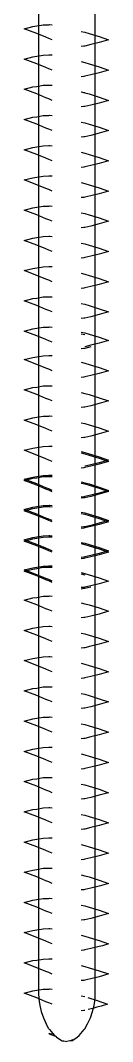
# Model space of a CAD drawing. Extents: x -11.9 to 9.3, y -3.9 to 3.8.
# Drawn here: x -11.79 to -11.703, y -3.869 to -2.811 of the extents above; entities that cross this region are included whole.
import ezdxf

# ---------------------------------------------------------------- set-up
doc = ezdxf.new("R2010")
doc.units = 0
doc.layers.add('SECTIONCUTEDGES', color=7, linetype='CONTINUOUS')

msp = doc.modelspace()

# ---------------------------------------------------------------- linework, layer by layer
at = {"layer": 'SECTIONCUTEDGES'}
for p, q in [((-11.7758, -2.0352), (-11.7758, -3.8182)), ((-11.7171, -3.8182), (-11.7171, -2.0352)), ((-11.7905, -2.8194), (-11.7816, -2.8171)), ((-11.7776, -2.8244), (-11.7905, -2.8194)), ((-11.7816, -2.8171), (-11.7776, -2.8165)), ((-11.7776, -2.8165), (-11.7711, -2.8154)), ((-11.7683, -2.8283), (-11.7776, -2.8244)), ((-11.7711, -2.8154), (-11.7651, -2.8152)), ((-11.7651, -2.8152), (-11.7641, -2.8151)), ((-11.7641, -2.8151), (-11.7617, -2.8153)), ((-11.7316, -2.8221), (-11.7278, -2.823)), ((-11.7316, -2.8221), (-11.7278, -2.823)), ((-11.7278, -2.823), (-11.7234, -2.8243)), ((-11.7234, -2.8243), (-11.7132, -2.8275)), ((-11.7651, -2.8295), (-11.7683, -2.8283)), ((-11.7617, -2.8309), (-11.7651, -2.8295)), ((-11.7132, -2.8337), (-11.7216, -2.8359)), ((-11.7132, -2.8275), (-11.7033, -2.8309)), ((-11.7033, -2.8309), (-11.7132, -2.8337)), ((-11.729, -2.8375), (-11.7316, -2.8378)), ((-11.7278, -2.8373), (-11.729, -2.8375)), ((-11.7216, -2.8359), (-11.7278, -2.8373)), ((-11.7216, -2.8359), (-11.7278, -2.8373)), ((-11.7905, -2.8508), (-11.7816, -2.8484)), ((-11.7776, -2.8557), (-11.7905, -2.8508)), ((-11.7816, -2.8484), (-11.7776, -2.8478)), ((-11.7776, -2.8478), (-11.7711, -2.8467)), ((-11.7683, -2.8596), (-11.7776, -2.8557)), ((-11.7711, -2.8467), (-11.7651, -2.8465)), ((-11.7651, -2.8465), (-11.7641, -2.8464)), ((-11.7641, -2.8464), (-11.7617, -2.8466)), ((-11.7316, -2.8535), (-11.7278, -2.8543)), ((-11.7316, -2.8535), (-11.7278, -2.8543)), ((-11.7278, -2.8543), (-11.7234, -2.8557)), ((-11.7234, -2.8557), (-11.7132, -2.8588)), ((-11.7651, -2.8608), (-11.7683, -2.8596)), ((-11.7617, -2.8623), (-11.7651, -2.8608)), ((-11.7132, -2.865), (-11.7216, -2.8672)), ((-11.7132, -2.8588), (-11.7033, -2.8622)), ((-11.7033, -2.8622), (-11.7132, -2.865)), ((-11.729, -2.8688), (-11.7316, -2.8691)), ((-11.7278, -2.8686), (-11.729, -2.8688)), ((-11.7216, -2.8672), (-11.7278, -2.8686)), ((-11.7216, -2.8672), (-11.7278, -2.8686)), ((-11.7905, -2.8821), (-11.7816, -2.8797)), ((-11.7776, -2.887), (-11.7905, -2.8821)), ((-11.7816, -2.8797), (-11.7776, -2.8791)), ((-11.7776, -2.8791), (-11.7711, -2.878)), ((-11.7683, -2.8909), (-11.7776, -2.887)), ((-11.7711, -2.878), (-11.7651, -2.8778)), ((-11.7651, -2.8778), (-11.7641, -2.8777)), ((-11.7641, -2.8777), (-11.7617, -2.8779)), ((-11.7316, -2.8848), (-11.7278, -2.8857)), ((-11.7316, -2.8848), (-11.7278, -2.8856)), ((-11.7278, -2.8857), (-11.7234, -2.887)), ((-11.7234, -2.887), (-11.7132, -2.8902)), ((-11.7651, -2.8921), (-11.7683, -2.8909)), ((-11.7617, -2.8936), (-11.7651, -2.8921)), ((-11.7132, -2.8964), (-11.7216, -2.8985)), ((-11.7132, -2.8902), (-11.7033, -2.8936)), ((-11.7033, -2.8936), (-11.7132, -2.8964)), ((-11.729, -2.9001), (-11.7316, -2.9004)), ((-11.7278, -2.8999), (-11.729, -2.9001)), ((-11.7216, -2.8985), (-11.7278, -2.9)), ((-11.7216, -2.8985), (-11.7278, -2.8999)), ((-11.7905, -2.9134), (-11.7816, -2.9111)), ((-11.7776, -2.9183), (-11.7905, -2.9134)), ((-11.7816, -2.9111), (-11.7776, -2.9105)), ((-11.7776, -2.9105), (-11.7711, -2.9094)), ((-11.7683, -2.9223), (-11.7776, -2.9183)), ((-11.7711, -2.9094), (-11.7651, -2.9092)), ((-11.7651, -2.9092), (-11.7641, -2.9091)), ((-11.7641, -2.9091), (-11.7617, -2.9093)), ((-11.7316, -2.9161), (-11.7278, -2.917)), ((-11.7316, -2.9161), (-11.7278, -2.917)), ((-11.7278, -2.917), (-11.7234, -2.9183)), ((-11.7234, -2.9183), (-11.7132, -2.9215)), ((-11.7651, -2.9235), (-11.7683, -2.9223)), ((-11.7617, -2.9249), (-11.7651, -2.9235)), ((-11.7216, -2.9299), (-11.7278, -2.9313)), ((-11.7216, -2.9299), (-11.7278, -2.9313)), ((-11.7132, -2.9277), (-11.7216, -2.9299)), ((-11.7132, -2.9215), (-11.7033, -2.9249)), ((-11.7033, -2.9249), (-11.7132, -2.9277)), ((-11.7776, -2.9418), (-11.7711, -2.9407)), ((-11.7711, -2.9407), (-11.7651, -2.9405)), ((-11.7651, -2.9405), (-11.7641, -2.9404)), ((-11.7641, -2.9404), (-11.7617, -2.9406)), ((-11.729, -2.9315), (-11.7316, -2.9318)), ((-11.7278, -2.9313), (-11.729, -2.9315)), ((-11.7905, -2.9447), (-11.7816, -2.9424)), ((-11.7776, -2.9496), (-11.7905, -2.9447)), ((-11.7816, -2.9424), (-11.7776, -2.9418)), ((-11.7683, -2.9536), (-11.7776, -2.9496)), ((-11.7316, -2.9474), (-11.7278, -2.9483)), ((-11.7316, -2.9474), (-11.7278, -2.9483)), ((-11.7278, -2.9483), (-11.7234, -2.9496)), ((-11.7234, -2.9496), (-11.7132, -2.9528)), ((-11.7651, -2.9548), (-11.7683, -2.9536)), ((-11.7617, -2.9562), (-11.7651, -2.9548)), ((-11.7216, -2.9612), (-11.7278, -2.9626)), ((-11.7216, -2.9612), (-11.7278, -2.9626)), ((-11.7132, -2.959), (-11.7216, -2.9612)), ((-11.7132, -2.9528), (-11.7033, -2.9562)), ((-11.7033, -2.9562), (-11.7132, -2.959)), ((-11.7776, -2.9731), (-11.7711, -2.972)), ((-11.7711, -2.972), (-11.7651, -2.9718)), ((-11.7651, -2.9718), (-11.7641, -2.9717)), ((-11.7641, -2.9717), (-11.7617, -2.9719)), ((-11.729, -2.9628), (-11.7316, -2.9631)), ((-11.7278, -2.9626), (-11.729, -2.9628)), ((-11.7905, -2.9761), (-11.7816, -2.9737)), ((-11.7776, -2.981), (-11.7905, -2.9761)), ((-11.7816, -2.9737), (-11.7776, -2.9731)), ((-11.7683, -2.9849), (-11.7776, -2.981)), ((-11.7316, -2.9788), (-11.7278, -2.9796)), ((-11.7316, -2.9788), (-11.7278, -2.9796)), ((-11.7278, -2.9796), (-11.7234, -2.981)), ((-11.7234, -2.981), (-11.7132, -2.9841)), ((-11.7651, -2.9861), (-11.7683, -2.9849)), ((-11.7617, -2.9876), (-11.7651, -2.9861)), ((-11.7216, -2.9925), (-11.7278, -2.9939)), ((-11.7216, -2.9925), (-11.7278, -2.9939)), ((-11.7132, -2.9903), (-11.7216, -2.9925)), ((-11.7132, -2.9841), (-11.7033, -2.9875)), ((-11.7033, -2.9875), (-11.7132, -2.9903)), ((-11.7776, -3.0044), (-11.7711, -3.0033)), ((-11.7711, -3.0033), (-11.7651, -3.0031)), ((-11.7651, -3.0031), (-11.7641, -3.003)), ((-11.7641, -3.003), (-11.7617, -3.0032)), ((-11.729, -2.9941), (-11.7316, -2.9944)), ((-11.7278, -2.9939), (-11.729, -2.9941)), ((-11.7905, -3.0074), (-11.7816, -3.005)), ((-11.7776, -3.0123), (-11.7905, -3.0074)), ((-11.7816, -3.005), (-11.7776, -3.0044)), ((-11.7683, -3.0162), (-11.7776, -3.0123)), ((-11.7316, -3.0101), (-11.7278, -3.0109)), ((-11.7316, -3.0101), (-11.7278, -3.0109)), ((-11.7278, -3.0109), (-11.7234, -3.0123)), ((-11.7234, -3.0123), (-11.7132, -3.0154)), ((-11.7651, -3.0174), (-11.7683, -3.0162)), ((-11.7617, -3.0189), (-11.7651, -3.0174)), ((-11.7278, -3.0252), (-11.729, -3.0254)), ((-11.7216, -3.0238), (-11.7278, -3.0252)), ((-11.7216, -3.0238), (-11.7278, -3.0252)), ((-11.7132, -3.0216), (-11.7216, -3.0238)), ((-11.7132, -3.0154), (-11.7033, -3.0189)), ((-11.7033, -3.0189), (-11.7132, -3.0216)), ((-11.7816, -3.0364), (-11.7776, -3.0358)), ((-11.7776, -3.0358), (-11.7711, -3.0346)), ((-11.7711, -3.0346), (-11.7651, -3.0344)), ((-11.7651, -3.0344), (-11.7641, -3.0343)), ((-11.7641, -3.0343), (-11.7617, -3.0345)), ((-11.729, -3.0254), (-11.7316, -3.0257)), ((-11.7905, -3.0387), (-11.7816, -3.0364)), ((-11.7776, -3.0436), (-11.7905, -3.0387)), ((-11.7683, -3.0475), (-11.7776, -3.0436)), ((-11.7316, -3.0414), (-11.7278, -3.0423)), ((-11.7316, -3.0414), (-11.7278, -3.0423)), ((-11.7278, -3.0423), (-11.7234, -3.0436)), ((-11.7234, -3.0436), (-11.7132, -3.0467)), ((-11.7651, -3.0487), (-11.7683, -3.0475)), ((-11.7617, -3.0502), (-11.7651, -3.0487)), ((-11.729, -3.0567), (-11.7316, -3.057)), ((-11.7278, -3.0565), (-11.729, -3.0567)), ((-11.7216, -3.0551), (-11.7278, -3.0565)), ((-11.7216, -3.0551), (-11.7278, -3.0565)), ((-11.7132, -3.053), (-11.7216, -3.0551)), ((-11.7132, -3.0467), (-11.7033, -3.0502)), ((-11.7033, -3.0502), (-11.7132, -3.053)), ((-11.7905, -3.07), (-11.7816, -3.0677)), ((-11.7816, -3.0677), (-11.7776, -3.0671)), ((-11.7776, -3.0671), (-11.7711, -3.0659)), ((-11.7711, -3.0659), (-11.7651, -3.0657)), ((-11.7651, -3.0657), (-11.7641, -3.0657)), ((-11.7641, -3.0657), (-11.7617, -3.0658)), ((-11.7776, -3.0749), (-11.7905, -3.07)), ((-11.7683, -3.0788), (-11.7776, -3.0749)), ((-11.7316, -3.0727), (-11.7278, -3.0736)), ((-11.7316, -3.0727), (-11.7278, -3.0736)), ((-11.7278, -3.0736), (-11.7234, -3.0749)), ((-11.7234, -3.0749), (-11.7132, -3.078)), ((-11.7132, -3.078), (-11.7033, -3.0815)), ((-11.7651, -3.08), (-11.7683, -3.0788)), ((-11.7617, -3.0815), (-11.7651, -3.08)), ((-11.729, -3.088), (-11.7316, -3.0884)), ((-11.7278, -3.0879), (-11.729, -3.088)), ((-11.7216, -3.0864), (-11.7278, -3.0879)), ((-11.7216, -3.0864), (-11.7278, -3.0879)), ((-11.7132, -3.0843), (-11.7216, -3.0864)), ((-11.7033, -3.0815), (-11.7132, -3.0843)), ((-11.7905, -3.1013), (-11.7816, -3.099)), ((-11.7816, -3.099), (-11.7776, -3.0984)), ((-11.7776, -3.0984), (-11.7711, -3.0972)), ((-11.7711, -3.0972), (-11.7651, -3.097)), ((-11.7651, -3.097), (-11.7641, -3.097)), ((-11.7641, -3.097), (-11.7617, -3.0972)), ((-11.7776, -3.1062), (-11.7905, -3.1013)), ((-11.7683, -3.1101), (-11.7776, -3.1062)), ((-11.7316, -3.104), (-11.7278, -3.1049)), ((-11.7316, -3.104), (-11.7278, -3.1049)), ((-11.7278, -3.1049), (-11.7234, -3.1062)), ((-11.7234, -3.1062), (-11.7132, -3.1094)), ((-11.7132, -3.1094), (-11.7033, -3.1128)), ((-11.7651, -3.1113), (-11.7683, -3.1101)), ((-11.7617, -3.1128), (-11.7651, -3.1113)), ((-11.729, -3.1194), (-11.7316, -3.1197)), ((-11.7278, -3.1192), (-11.729, -3.1194)), ((-11.7216, -3.1177), (-11.7278, -3.1192)), ((-11.7216, -3.1177), (-11.7278, -3.1192)), ((-11.7132, -3.1156), (-11.7216, -3.1177)), ((-11.7033, -3.1128), (-11.7132, -3.1156)), ((-11.7905, -3.1326), (-11.7816, -3.1303)), ((-11.7816, -3.1303), (-11.7776, -3.1297)), ((-11.7776, -3.1297), (-11.7711, -3.1285)), ((-11.7711, -3.1285), (-11.7651, -3.1284)), ((-11.7651, -3.1284), (-11.7641, -3.1283)), ((-11.7641, -3.1283), (-11.7617, -3.1285)), ((-11.7776, -3.1375), (-11.7905, -3.1326)), ((-11.7683, -3.1415), (-11.7776, -3.1375)), ((-11.7651, -3.1427), (-11.7683, -3.1415)), ((-11.7316, -3.1336), (-11.7278, -3.1345)), ((-11.7316, -3.1353), (-11.7278, -3.1362)), ((-11.7278, -3.1345), (-11.7234, -3.1358)), ((-11.7234, -3.1358), (-11.7132, -3.1389)), ((-11.7132, -3.1389), (-11.7033, -3.1424)), ((-11.7617, -3.1441), (-11.7651, -3.1427)), ((-11.729, -3.1507), (-11.7316, -3.151)), ((-11.7278, -3.1505), (-11.729, -3.1507)), ((-11.7216, -3.1473), (-11.7278, -3.1488)), ((-11.7216, -3.1491), (-11.7278, -3.1505)), ((-11.7132, -3.1452), (-11.7216, -3.1473)), ((-11.7033, -3.1424), (-11.7132, -3.1452)), ((-11.7905, -3.1622), (-11.7816, -3.1599)), ((-11.7776, -3.1671), (-11.7905, -3.1622)), ((-11.7816, -3.1599), (-11.7776, -3.1593)), ((-11.7776, -3.1593), (-11.7711, -3.1581)), ((-11.7711, -3.1581), (-11.7651, -3.1579)), ((-11.7651, -3.1579), (-11.7641, -3.1579)), ((-11.7641, -3.1579), (-11.7617, -3.158)), ((-11.7683, -3.171), (-11.7776, -3.1671)), ((-11.7651, -3.1722), (-11.7683, -3.171)), ((-11.7617, -3.1737), (-11.7651, -3.1722)), ((-11.7316, -3.1649), (-11.7278, -3.1658)), ((-11.7316, -3.1649), (-11.7278, -3.1658)), ((-11.7278, -3.1658), (-11.7234, -3.1671)), ((-11.7234, -3.1671), (-11.7132, -3.1702)), ((-11.7132, -3.1702), (-11.7033, -3.1737)), ((-11.729, -3.1802), (-11.7316, -3.1806)), ((-11.7278, -3.1801), (-11.729, -3.1802)), ((-11.7216, -3.1786), (-11.7278, -3.1801)), ((-11.7216, -3.1786), (-11.7278, -3.1801)), ((-11.7132, -3.1765), (-11.7216, -3.1786)), ((-11.7033, -3.1737), (-11.7132, -3.1765)), ((-11.7905, -3.1935), (-11.7816, -3.1912)), ((-11.7776, -3.1984), (-11.7905, -3.1935)), ((-11.7816, -3.1912), (-11.7776, -3.1906)), ((-11.7776, -3.1906), (-11.7711, -3.1894)), ((-11.7711, -3.1894), (-11.7651, -3.1893)), ((-11.7651, -3.1893), (-11.7641, -3.1892)), ((-11.7641, -3.1892), (-11.7617, -3.1894)), ((-11.7683, -3.2024), (-11.7776, -3.1984)), ((-11.7651, -3.2036), (-11.7683, -3.2024)), ((-11.7617, -3.205), (-11.7651, -3.2036)), ((-11.7316, -3.1962), (-11.7278, -3.1971)), ((-11.7316, -3.1962), (-11.7278, -3.1971)), ((-11.7278, -3.1971), (-11.7234, -3.1984)), ((-11.7234, -3.1984), (-11.7132, -3.2016)), ((-11.7132, -3.2016), (-11.7033, -3.205)), ((-11.7033, -3.205), (-11.7132, -3.2078)), ((-11.729, -3.2116), (-11.7316, -3.2119)), ((-11.7278, -3.2114), (-11.729, -3.2116)), ((-11.7216, -3.2099), (-11.7278, -3.2114)), ((-11.7216, -3.2099), (-11.7278, -3.2114)), ((-11.7132, -3.2078), (-11.7216, -3.2099)), ((-11.7905, -3.2248), (-11.7816, -3.2225)), ((-11.7776, -3.2297), (-11.7905, -3.2248)), ((-11.7816, -3.2225), (-11.7776, -3.2219)), ((-11.7776, -3.2219), (-11.7711, -3.2208)), ((-11.7711, -3.2208), (-11.7651, -3.2206)), ((-11.7651, -3.2206), (-11.7641, -3.2205)), ((-11.7641, -3.2205), (-11.7617, -3.2207)), ((-11.7683, -3.2337), (-11.7776, -3.2297)), ((-11.7651, -3.2349), (-11.7683, -3.2337)), ((-11.7617, -3.2363), (-11.7651, -3.2349)), ((-11.7316, -3.2275), (-11.7278, -3.2284)), ((-11.7316, -3.2275), (-11.7278, -3.2284)), ((-11.7278, -3.2284), (-11.7234, -3.2297)), ((-11.7234, -3.2297), (-11.7132, -3.2329)), ((-11.7132, -3.2329), (-11.7033, -3.2363)), ((-11.7033, -3.2363), (-11.7132, -3.2391)), ((-11.729, -3.2429), (-11.7316, -3.2432)), ((-11.7278, -3.2427), (-11.729, -3.2429)), ((-11.7216, -3.2413), (-11.7278, -3.2427)), ((-11.7216, -3.2413), (-11.7278, -3.2427)), ((-11.7132, -3.2391), (-11.7216, -3.2413)), ((-11.7905, -3.2561), (-11.7816, -3.2538)), ((-11.7776, -3.261), (-11.7905, -3.2561)), ((-11.7816, -3.2538), (-11.7776, -3.2532)), ((-11.7776, -3.2532), (-11.7711, -3.2521)), ((-11.7711, -3.2521), (-11.7651, -3.2519)), ((-11.7651, -3.2519), (-11.7641, -3.2518)), ((-11.7641, -3.2518), (-11.7617, -3.252)), ((-11.7316, -3.2575), (-11.7278, -3.2584)), ((-11.7683, -3.265), (-11.7776, -3.261)), ((-11.7651, -3.2662), (-11.7683, -3.265)), ((-11.7617, -3.2676), (-11.7651, -3.2662)), ((-11.7316, -3.2588), (-11.7278, -3.2597)), ((-11.7316, -3.2588), (-11.7278, -3.2597)), ((-11.7278, -3.2584), (-11.7234, -3.2597)), ((-11.7278, -3.2597), (-11.7234, -3.261)), ((-11.7234, -3.2597), (-11.7132, -3.2629)), ((-11.7234, -3.261), (-11.7132, -3.2642)), ((-11.7132, -3.2629), (-11.7033, -3.2663)), ((-11.7132, -3.2642), (-11.7033, -3.2676)), ((-11.7033, -3.2663), (-11.7132, -3.2691)), ((-11.7033, -3.2676), (-11.7132, -3.2704)), ((-11.729, -3.2742), (-11.7316, -3.2745)), ((-11.7278, -3.274), (-11.729, -3.2742)), ((-11.7216, -3.2713), (-11.7278, -3.2727)), ((-11.7216, -3.2726), (-11.7278, -3.274)), ((-11.7216, -3.2726), (-11.7278, -3.274)), ((-11.7132, -3.2691), (-11.7216, -3.2713)), ((-11.7132, -3.2704), (-11.7216, -3.2726)), ((-11.7905, -3.2861), (-11.7816, -3.2838)), ((-11.7905, -3.2875), (-11.7816, -3.2851)), ((-11.7776, -3.291), (-11.7905, -3.2861)), ((-11.7776, -3.2924), (-11.7905, -3.2875)), ((-11.7816, -3.2838), (-11.7776, -3.2832)), ((-11.7816, -3.2851), (-11.7776, -3.2845)), ((-11.7776, -3.2832), (-11.7711, -3.2821)), ((-11.7776, -3.2845), (-11.7711, -3.2834)), ((-11.7711, -3.2821), (-11.7651, -3.2819)), ((-11.7711, -3.2834), (-11.7651, -3.2832)), ((-11.7651, -3.2819), (-11.7641, -3.2818)), ((-11.7651, -3.2832), (-11.7641, -3.2831)), ((-11.7641, -3.2818), (-11.7617, -3.282)), ((-11.7641, -3.2831), (-11.7617, -3.2833)), ((-11.7316, -3.2888), (-11.7278, -3.2897)), ((-11.7316, -3.2888), (-11.7278, -3.2897)), ((-11.7278, -3.2897), (-11.7234, -3.291)), ((-11.7683, -3.295), (-11.7776, -3.291)), ((-11.7683, -3.2963), (-11.7776, -3.2924)), ((-11.7651, -3.2962), (-11.7683, -3.295)), ((-11.7651, -3.2975), (-11.7683, -3.2963)), ((-11.7617, -3.2976), (-11.7651, -3.2962)), ((-11.7617, -3.299), (-11.7651, -3.2975)), ((-11.7316, -3.2902), (-11.7278, -3.291)), ((-11.7316, -3.2902), (-11.7278, -3.291)), ((-11.7278, -3.291), (-11.7234, -3.2924)), ((-11.7234, -3.291), (-11.7132, -3.2942)), ((-11.7234, -3.2924), (-11.7132, -3.2955)), ((-11.7132, -3.3004), (-11.7216, -3.3026)), ((-11.7132, -3.2942), (-11.7033, -3.2976)), ((-11.7132, -3.2955), (-11.7033, -3.2989)), ((-11.7033, -3.2976), (-11.7132, -3.3004)), ((-11.7033, -3.2989), (-11.7132, -3.3017)), ((-11.729, -3.3042), (-11.7316, -3.3045)), ((-11.729, -3.3055), (-11.7316, -3.3058)), ((-11.7278, -3.304), (-11.729, -3.3042)), ((-11.7278, -3.3053), (-11.729, -3.3055)), ((-11.7216, -3.3026), (-11.7278, -3.304)), ((-11.7216, -3.3026), (-11.7278, -3.304)), ((-11.7216, -3.3039), (-11.7278, -3.3053)), ((-11.7216, -3.3039), (-11.7278, -3.3053)), ((-11.7132, -3.3017), (-11.7216, -3.3039)), ((-11.7905, -3.3174), (-11.7816, -3.3151)), ((-11.7905, -3.3188), (-11.7816, -3.3164)), ((-11.7776, -3.3224), (-11.7905, -3.3174)), ((-11.7776, -3.3237), (-11.7905, -3.3188)), ((-11.7816, -3.3151), (-11.7776, -3.3145)), ((-11.7816, -3.3164), (-11.7776, -3.3158)), ((-11.7776, -3.3145), (-11.7711, -3.3134)), ((-11.7776, -3.3158), (-11.7711, -3.3147)), ((-11.7711, -3.3134), (-11.7651, -3.3132)), ((-11.7711, -3.3147), (-11.7651, -3.3145)), ((-11.7651, -3.3132), (-11.7641, -3.3131)), ((-11.7651, -3.3145), (-11.7641, -3.3144)), ((-11.7641, -3.3131), (-11.7617, -3.3133)), ((-11.7641, -3.3144), (-11.7617, -3.3146)), ((-11.7316, -3.3202), (-11.7278, -3.321)), ((-11.7316, -3.3202), (-11.7278, -3.321)), ((-11.7316, -3.3215), (-11.7278, -3.3223)), ((-11.7316, -3.3215), (-11.7278, -3.3223)), ((-11.7278, -3.321), (-11.7234, -3.3224)), ((-11.7683, -3.3263), (-11.7776, -3.3224)), ((-11.7683, -3.3276), (-11.7776, -3.3237)), ((-11.7651, -3.3275), (-11.7683, -3.3263)), ((-11.7651, -3.3288), (-11.7683, -3.3276)), ((-11.7617, -3.329), (-11.7651, -3.3275)), ((-11.7617, -3.3303), (-11.7651, -3.3288)), ((-11.7278, -3.3223), (-11.7234, -3.3237)), ((-11.7234, -3.3224), (-11.7132, -3.3255)), ((-11.7234, -3.3237), (-11.7132, -3.3268)), ((-11.7132, -3.3317), (-11.7216, -3.3339)), ((-11.7132, -3.3255), (-11.7033, -3.3289)), ((-11.7132, -3.3268), (-11.7033, -3.3303)), ((-11.7033, -3.3289), (-11.7132, -3.3317)), ((-11.7033, -3.3303), (-11.7132, -3.333)), ((-11.729, -3.3355), (-11.7316, -3.3358)), ((-11.729, -3.3368), (-11.7316, -3.3371)), ((-11.7278, -3.3353), (-11.729, -3.3355)), ((-11.7278, -3.3366), (-11.729, -3.3368)), ((-11.7216, -3.3339), (-11.7278, -3.3353)), ((-11.7216, -3.3339), (-11.7278, -3.3353)), ((-11.7216, -3.3352), (-11.7278, -3.3366)), ((-11.7216, -3.3352), (-11.7278, -3.3366)), ((-11.7132, -3.333), (-11.7216, -3.3352)), ((-11.7905, -3.3488), (-11.7816, -3.3464)), ((-11.7905, -3.3501), (-11.7816, -3.3478)), ((-11.7776, -3.3537), (-11.7905, -3.3488)), ((-11.7776, -3.355), (-11.7905, -3.3501)), ((-11.7816, -3.3464), (-11.7776, -3.3458)), ((-11.7816, -3.3478), (-11.7776, -3.3472)), ((-11.7776, -3.3458), (-11.7711, -3.3447)), ((-11.7776, -3.3472), (-11.7711, -3.346)), ((-11.7711, -3.3447), (-11.7651, -3.3445)), ((-11.7711, -3.346), (-11.7651, -3.3458)), ((-11.7651, -3.3445), (-11.7641, -3.3444)), ((-11.7651, -3.3458), (-11.7641, -3.3457)), ((-11.7641, -3.3444), (-11.7617, -3.3446)), ((-11.7641, -3.3457), (-11.7617, -3.3459)), ((-11.7316, -3.3515), (-11.7278, -3.3523)), ((-11.7316, -3.3515), (-11.7278, -3.3523)), ((-11.7316, -3.3528), (-11.7278, -3.3536)), ((-11.7316, -3.3528), (-11.7278, -3.3536)), ((-11.7278, -3.3523), (-11.7234, -3.3537)), ((-11.7683, -3.3576), (-11.7776, -3.3537)), ((-11.7683, -3.3589), (-11.7776, -3.355)), ((-11.7651, -3.3588), (-11.7683, -3.3576)), ((-11.7651, -3.3601), (-11.7683, -3.3589)), ((-11.7617, -3.3603), (-11.7651, -3.3588)), ((-11.7617, -3.3616), (-11.7651, -3.3601)), ((-11.7278, -3.3536), (-11.7234, -3.355)), ((-11.7234, -3.3537), (-11.7132, -3.3568)), ((-11.7234, -3.355), (-11.7132, -3.3581)), ((-11.7132, -3.363), (-11.7216, -3.3652)), ((-11.7132, -3.3568), (-11.7033, -3.3603)), ((-11.7132, -3.3581), (-11.7033, -3.3616)), ((-11.7033, -3.3603), (-11.7132, -3.363)), ((-11.7033, -3.3616), (-11.7132, -3.3644)), ((-11.729, -3.3668), (-11.7316, -3.3671)), ((-11.729, -3.3681), (-11.7316, -3.3684)), ((-11.7278, -3.3666), (-11.729, -3.3668)), ((-11.7278, -3.3679), (-11.729, -3.3681)), ((-11.7216, -3.3652), (-11.7278, -3.3666)), ((-11.7216, -3.3652), (-11.7278, -3.3666)), ((-11.7216, -3.3665), (-11.7278, -3.3679)), ((-11.7216, -3.3665), (-11.7278, -3.3679)), ((-11.7132, -3.3644), (-11.7216, -3.3665)), ((-11.7905, -3.3801), (-11.7816, -3.3778)), ((-11.7905, -3.3814), (-11.7816, -3.3791)), ((-11.7776, -3.385), (-11.7905, -3.3801)), ((-11.7776, -3.3863), (-11.7905, -3.3814)), ((-11.7816, -3.3778), (-11.7776, -3.3772)), ((-11.7816, -3.3791), (-11.7776, -3.3785)), ((-11.7776, -3.3772), (-11.7711, -3.376)), ((-11.7776, -3.3785), (-11.7711, -3.3773)), ((-11.7683, -3.3889), (-11.7776, -3.385)), ((-11.7711, -3.376), (-11.7651, -3.3758)), ((-11.7711, -3.3773), (-11.7651, -3.3771)), ((-11.7651, -3.3758), (-11.7641, -3.3757)), ((-11.7651, -3.3771), (-11.7641, -3.3771)), ((-11.7641, -3.3757), (-11.7617, -3.3759)), ((-11.7641, -3.3771), (-11.7617, -3.3772)), ((-11.7316, -3.3828), (-11.7278, -3.3836)), ((-11.7316, -3.3828), (-11.7278, -3.3836)), ((-11.7316, -3.3841), (-11.7278, -3.385)), ((-11.7278, -3.3836), (-11.7234, -3.385)), ((-11.7234, -3.385), (-11.7132, -3.3881)), ((-11.7683, -3.3902), (-11.7776, -3.3863)), ((-11.7651, -3.3901), (-11.7683, -3.3889)), ((-11.7651, -3.3914), (-11.7683, -3.3902)), ((-11.7617, -3.3916), (-11.7651, -3.3901)), ((-11.7617, -3.3929), (-11.7651, -3.3914)), ((-11.7132, -3.3943), (-11.7216, -3.3965)), ((-11.7132, -3.3881), (-11.7033, -3.3916)), ((-11.7033, -3.3916), (-11.7132, -3.3943)), ((-11.729, -3.3981), (-11.7316, -3.3984)), ((-11.729, -3.3994), (-11.7316, -3.3998)), ((-11.7278, -3.3979), (-11.729, -3.3981)), ((-11.7278, -3.3993), (-11.729, -3.3994)), ((-11.7216, -3.3965), (-11.7278, -3.3979)), ((-11.7216, -3.3965), (-11.7278, -3.3979)), ((-11.7216, -3.3978), (-11.7278, -3.3993)), ((-11.7905, -3.4114), (-11.7816, -3.4091)), ((-11.7776, -3.4163), (-11.7905, -3.4114)), ((-11.7816, -3.4091), (-11.7776, -3.4085)), ((-11.7776, -3.4085), (-11.7711, -3.4073)), ((-11.7683, -3.4202), (-11.7776, -3.4163)), ((-11.7711, -3.4073), (-11.7651, -3.4071)), ((-11.7651, -3.4071), (-11.7641, -3.407)), ((-11.7641, -3.407), (-11.7617, -3.4072)), ((-11.7316, -3.4141), (-11.7278, -3.415)), ((-11.7316, -3.4141), (-11.7278, -3.415)), ((-11.7278, -3.415), (-11.7234, -3.4163)), ((-11.7234, -3.4163), (-11.7132, -3.4194)), ((-11.7651, -3.4214), (-11.7683, -3.4202)), ((-11.7617, -3.4229), (-11.7651, -3.4214)), ((-11.7132, -3.4257), (-11.7216, -3.4278)), ((-11.7132, -3.4194), (-11.7033, -3.4229)), ((-11.7033, -3.4229), (-11.7132, -3.4257)), ((-11.729, -3.4294), (-11.7316, -3.4298)), ((-11.7278, -3.4293), (-11.729, -3.4294)), ((-11.7216, -3.4278), (-11.7278, -3.4293)), ((-11.7216, -3.4278), (-11.7278, -3.4293)), ((-11.7905, -3.4427), (-11.7816, -3.4404)), ((-11.7776, -3.4476), (-11.7905, -3.4427)), ((-11.7816, -3.4404), (-11.7776, -3.4398)), ((-11.7776, -3.4398), (-11.7711, -3.4386)), ((-11.7683, -3.4515), (-11.7776, -3.4476)), ((-11.7711, -3.4386), (-11.7651, -3.4384)), ((-11.7651, -3.4384), (-11.7641, -3.4384)), ((-11.7641, -3.4384), (-11.7617, -3.4386)), ((-11.7316, -3.4454), (-11.7278, -3.4463)), ((-11.7316, -3.4454), (-11.7278, -3.4463)), ((-11.7278, -3.4463), (-11.7234, -3.4476)), ((-11.7234, -3.4476), (-11.7132, -3.4508)), ((-11.7651, -3.4527), (-11.7683, -3.4515)), ((-11.7617, -3.4542), (-11.7651, -3.4527)), ((-11.7132, -3.457), (-11.7216, -3.4591)), ((-11.7132, -3.4508), (-11.7033, -3.4542)), ((-11.7033, -3.4542), (-11.7132, -3.457)), ((-11.7651, -3.4698), (-11.7641, -3.4697)), ((-11.7641, -3.4697), (-11.7617, -3.4699)), ((-11.729, -3.4607), (-11.7316, -3.4611)), ((-11.7278, -3.4606), (-11.729, -3.4607)), ((-11.7216, -3.4591), (-11.7278, -3.4606)), ((-11.7216, -3.4591), (-11.7278, -3.4606)), ((-11.7905, -3.474), (-11.7816, -3.4717)), ((-11.7776, -3.4789), (-11.7905, -3.474)), ((-11.7816, -3.4717), (-11.7776, -3.4711)), ((-11.7776, -3.4711), (-11.7711, -3.4699)), ((-11.7683, -3.4829), (-11.7776, -3.4789)), ((-11.7711, -3.4699), (-11.7651, -3.4698)), ((-11.7316, -3.4767), (-11.7278, -3.4776)), ((-11.7316, -3.4767), (-11.7278, -3.4776)), ((-11.7278, -3.4776), (-11.7234, -3.4789)), ((-11.7234, -3.4789), (-11.7132, -3.4821)), ((-11.7651, -3.4841), (-11.7683, -3.4829)), ((-11.7617, -3.4855), (-11.7651, -3.4841)), ((-11.7216, -3.4904), (-11.7278, -3.4919)), ((-11.7216, -3.4904), (-11.7278, -3.4919)), ((-11.7132, -3.4883), (-11.7216, -3.4904)), ((-11.7132, -3.4821), (-11.7033, -3.4855)), ((-11.7033, -3.4855), (-11.7132, -3.4883)), ((-11.7776, -3.5024), (-11.7711, -3.5013)), ((-11.7711, -3.5013), (-11.7651, -3.5011)), ((-11.7651, -3.5011), (-11.7641, -3.501)), ((-11.7641, -3.501), (-11.7617, -3.5012)), ((-11.729, -3.4921), (-11.7316, -3.4924)), ((-11.7278, -3.4919), (-11.729, -3.4921)), ((-11.7905, -3.5053), (-11.7816, -3.503)), ((-11.7776, -3.5102), (-11.7905, -3.5053)), ((-11.7816, -3.503), (-11.7776, -3.5024)), ((-11.7683, -3.5142), (-11.7776, -3.5102)), ((-11.7316, -3.508), (-11.7278, -3.5089)), ((-11.7316, -3.508), (-11.7278, -3.5089)), ((-11.7278, -3.5089), (-11.7234, -3.5102)), ((-11.7234, -3.5102), (-11.7132, -3.5134)), ((-11.7651, -3.5154), (-11.7683, -3.5142)), ((-11.7617, -3.5168), (-11.7651, -3.5154)), ((-11.7216, -3.5218), (-11.7278, -3.5232)), ((-11.7216, -3.5218), (-11.7278, -3.5232)), ((-11.7132, -3.5196), (-11.7216, -3.5218)), ((-11.7132, -3.5134), (-11.7033, -3.5168)), ((-11.7033, -3.5168), (-11.7132, -3.5196)), ((-11.7776, -3.5337), (-11.7711, -3.5326)), ((-11.7711, -3.5326), (-11.7651, -3.5324)), ((-11.7651, -3.5324), (-11.7641, -3.5323)), ((-11.7641, -3.5323), (-11.7617, -3.5325)), ((-11.729, -3.5234), (-11.7316, -3.5237)), ((-11.7278, -3.5232), (-11.729, -3.5234)), ((-11.7905, -3.5366), (-11.7816, -3.5343)), ((-11.7776, -3.5416), (-11.7905, -3.5366)), ((-11.7816, -3.5343), (-11.7776, -3.5337)), ((-11.7683, -3.5455), (-11.7776, -3.5416)), ((-11.7316, -3.5394), (-11.7278, -3.5402)), ((-11.7316, -3.5394), (-11.7278, -3.5402)), ((-11.7278, -3.5402), (-11.7234, -3.5415)), ((-11.7234, -3.5415), (-11.7132, -3.5447)), ((-11.7651, -3.5467), (-11.7683, -3.5455)), ((-11.7617, -3.5481), (-11.7651, -3.5467)), ((-11.7216, -3.5531), (-11.7278, -3.5545)), ((-11.7216, -3.5531), (-11.7278, -3.5545)), ((-11.7132, -3.5509), (-11.7216, -3.5531)), ((-11.7132, -3.5447), (-11.7033, -3.5481)), ((-11.7033, -3.5481), (-11.7132, -3.5509)), ((-11.7776, -3.565), (-11.7711, -3.5639)), ((-11.7711, -3.5639), (-11.7651, -3.5637)), ((-11.7651, -3.5637), (-11.7641, -3.5636)), ((-11.7641, -3.5636), (-11.7617, -3.5638)), ((-11.729, -3.5547), (-11.7316, -3.555)), ((-11.7278, -3.5545), (-11.729, -3.5547)), ((-11.7905, -3.568), (-11.7816, -3.5656)), ((-11.7776, -3.5729), (-11.7905, -3.568)), ((-11.7816, -3.5656), (-11.7776, -3.565)), ((-11.7683, -3.5768), (-11.7776, -3.5729)), ((-11.7316, -3.5707), (-11.7278, -3.5715)), ((-11.7316, -3.5707), (-11.7278, -3.5715)), ((-11.7278, -3.5715), (-11.7234, -3.5729)), ((-11.7234, -3.5729), (-11.7132, -3.576)), ((-11.7651, -3.578), (-11.7683, -3.5768)), ((-11.7617, -3.5795), (-11.7651, -3.578)), ((-11.729, -3.586), (-11.7316, -3.5863)), ((-11.7278, -3.5858), (-11.729, -3.586)), ((-11.7216, -3.5844), (-11.7278, -3.5858)), ((-11.7216, -3.5844), (-11.7278, -3.5858)), ((-11.7132, -3.5822), (-11.7216, -3.5844)), ((-11.7132, -3.576), (-11.7033, -3.5795)), ((-11.7033, -3.5795), (-11.7132, -3.5822)), ((-11.7816, -3.5969), (-11.7776, -3.5963)), ((-11.7776, -3.5963), (-11.7711, -3.5952)), ((-11.7711, -3.5952), (-11.7651, -3.595)), ((-11.7651, -3.595), (-11.7641, -3.5949)), ((-11.7641, -3.5949), (-11.7617, -3.5951)), ((-11.7905, -3.5993), (-11.7816, -3.5969)), ((-11.7776, -3.6042), (-11.7905, -3.5993)), ((-11.7683, -3.6081), (-11.7776, -3.6042)), ((-11.7316, -3.602), (-11.7278, -3.6028)), ((-11.7316, -3.602), (-11.7278, -3.6028)), ((-11.7278, -3.6028), (-11.7234, -3.6042)), ((-11.7234, -3.6042), (-11.7132, -3.6073)), ((-11.7651, -3.6093), (-11.7683, -3.6081)), ((-11.7617, -3.6108), (-11.7651, -3.6093)), ((-11.729, -3.6173), (-11.7316, -3.6176)), ((-11.7278, -3.6171), (-11.729, -3.6173)), ((-11.7216, -3.6157), (-11.7278, -3.6171)), ((-11.7216, -3.6157), (-11.7278, -3.6171)), ((-11.7132, -3.6135), (-11.7216, -3.6157)), ((-11.7132, -3.6073), (-11.7033, -3.6108)), ((-11.7033, -3.6108), (-11.7132, -3.6135)), ((-11.7905, -3.6306), (-11.7816, -3.6283)), ((-11.7816, -3.6283), (-11.7776, -3.6277)), ((-11.7776, -3.6277), (-11.7711, -3.6265)), ((-11.7711, -3.6265), (-11.7651, -3.6263)), ((-11.7651, -3.6263), (-11.7641, -3.6262)), ((-11.7641, -3.6262), (-11.7617, -3.6264)), ((-11.7776, -3.6355), (-11.7905, -3.6306)), ((-11.7683, -3.6394), (-11.7776, -3.6355)), ((-11.7316, -3.6333), (-11.7278, -3.6342)), ((-11.7316, -3.6333), (-11.7278, -3.6342)), ((-11.7278, -3.6342), (-11.7234, -3.6355)), ((-11.7234, -3.6355), (-11.7132, -3.6386)), ((-11.7132, -3.6386), (-11.7033, -3.6421)), ((-11.7651, -3.6406), (-11.7683, -3.6394)), ((-11.7617, -3.6421), (-11.7651, -3.6406)), ((-11.729, -3.6486), (-11.7316, -3.6489)), ((-11.7278, -3.6485), (-11.729, -3.6486)), ((-11.7216, -3.647), (-11.7278, -3.6485)), ((-11.7216, -3.647), (-11.7278, -3.6485)), ((-11.7132, -3.6449), (-11.7216, -3.647)), ((-11.7033, -3.6421), (-11.7132, -3.6449)), ((-11.7905, -3.6619), (-11.7816, -3.6596)), ((-11.7816, -3.6596), (-11.7776, -3.659)), ((-11.7776, -3.659), (-11.7711, -3.6578)), ((-11.7711, -3.6578), (-11.7651, -3.6576)), ((-11.7651, -3.6576), (-11.7641, -3.6576)), ((-11.7641, -3.6576), (-11.7617, -3.6577)), ((-11.7776, -3.6668), (-11.7905, -3.6619)), ((-11.7683, -3.6707), (-11.7776, -3.6668)), ((-11.7316, -3.6646), (-11.7278, -3.6655)), ((-11.7316, -3.6646), (-11.7278, -3.6655)), ((-11.7278, -3.6655), (-11.7234, -3.6668)), ((-11.7234, -3.6668), (-11.7132, -3.6699)), ((-11.7132, -3.6699), (-11.7033, -3.6734)), ((-11.7651, -3.6719), (-11.7683, -3.6707)), ((-11.7617, -3.6734), (-11.7651, -3.6719)), ((-11.729, -3.6799), (-11.7316, -3.6803)), ((-11.7278, -3.6798), (-11.729, -3.6799)), ((-11.7216, -3.6783), (-11.7278, -3.6798)), ((-11.7216, -3.6783), (-11.7278, -3.6798)), ((-11.7132, -3.6762), (-11.7216, -3.6783)), ((-11.7033, -3.6734), (-11.7132, -3.6762)), ((-11.7905, -3.6932), (-11.7816, -3.6909)), ((-11.7816, -3.6909), (-11.7776, -3.6903)), ((-11.7776, -3.6903), (-11.7711, -3.6891)), ((-11.7711, -3.6891), (-11.7651, -3.689)), ((-11.7651, -3.689), (-11.7641, -3.6889)), ((-11.7641, -3.6889), (-11.7617, -3.6891)), ((-11.7776, -3.6981), (-11.7905, -3.6932)), ((-11.7683, -3.7021), (-11.7776, -3.6981)), ((-11.7651, -3.7033), (-11.7683, -3.7021)), ((-11.7316, -3.6959), (-11.7278, -3.6968)), ((-11.7316, -3.6959), (-11.7278, -3.6968)), ((-11.7278, -3.6968), (-11.7234, -3.6981)), ((-11.7234, -3.6981), (-11.7132, -3.7013)), ((-11.7132, -3.7013), (-11.7033, -3.7047)), ((-11.7617, -3.7047), (-11.7651, -3.7033)), ((-11.729, -3.7113), (-11.7316, -3.7116)), ((-11.7278, -3.7111), (-11.729, -3.7113)), ((-11.7216, -3.7096), (-11.7278, -3.7111)), ((-11.7216, -3.7096), (-11.7278, -3.7111)), ((-11.7132, -3.7075), (-11.7216, -3.7096)), ((-11.7033, -3.7047), (-11.7132, -3.7075)), ((-11.7905, -3.7245), (-11.7816, -3.7222)), ((-11.7816, -3.7222), (-11.7776, -3.7216)), ((-11.7776, -3.7216), (-11.7711, -3.7205)), ((-11.7711, -3.7205), (-11.7651, -3.7203)), ((-11.7651, -3.7203), (-11.7641, -3.7202)), ((-11.7641, -3.7202), (-11.7617, -3.7204)), ((-11.7776, -3.7294), (-11.7905, -3.7245)), ((-11.7683, -3.7334), (-11.7776, -3.7294)), ((-11.7651, -3.7346), (-11.7683, -3.7334)), ((-11.7316, -3.7272), (-11.7278, -3.7281)), ((-11.7316, -3.7272), (-11.7278, -3.7281)), ((-11.7278, -3.7281), (-11.7234, -3.7294)), ((-11.7234, -3.7294), (-11.7132, -3.7326)), ((-11.7132, -3.7326), (-11.7033, -3.736)), ((-11.7617, -3.736), (-11.7651, -3.7346)), ((-11.729, -3.7426), (-11.7316, -3.7429)), ((-11.7278, -3.7424), (-11.729, -3.7426)), ((-11.7216, -3.741), (-11.7278, -3.7424)), ((-11.7216, -3.741), (-11.7278, -3.7424)), ((-11.7132, -3.7388), (-11.7216, -3.741)), ((-11.7033, -3.736), (-11.7132, -3.7388)), ((-11.7905, -3.7558), (-11.7816, -3.7535)), ((-11.7816, -3.7535), (-11.7776, -3.7529)), ((-11.7776, -3.7529), (-11.7711, -3.7518)), ((-11.7711, -3.7518), (-11.7651, -3.7516)), ((-11.7651, -3.7516), (-11.7641, -3.7515)), ((-11.7641, -3.7515), (-11.7617, -3.7517)), ((-11.7776, -3.7607), (-11.7905, -3.7558)), ((-11.7683, -3.7647), (-11.7776, -3.7607)), ((-11.7651, -3.7659), (-11.7683, -3.7647)), ((-11.7316, -3.7585), (-11.7278, -3.7594)), ((-11.7278, -3.7594), (-11.7234, -3.7607)), ((-11.7234, -3.7607), (-11.7132, -3.7639)), ((-11.7132, -3.7639), (-11.7033, -3.7673)), ((-11.7617, -3.7673), (-11.7651, -3.7659)), ((-11.729, -3.7739), (-11.7316, -3.7742)), ((-11.7278, -3.7737), (-11.729, -3.7739)), ((-11.7216, -3.7723), (-11.7278, -3.7737)), ((-11.7132, -3.7701), (-11.7216, -3.7723)), ((-11.7098, -3.7693), (-11.7132, -3.7701)), ((-11.7033, -3.7673), (-11.7098, -3.7693)), ((-11.7905, -3.7871), (-11.7816, -3.7848)), ((-11.7816, -3.7848), (-11.7776, -3.7842)), ((-11.7776, -3.7842), (-11.7711, -3.7831)), ((-11.7711, -3.7831), (-11.7651, -3.7829)), ((-11.7651, -3.7829), (-11.7617, -3.783)), ((-11.7776, -3.7921), (-11.7905, -3.7871)), ((-11.7683, -3.796), (-11.7776, -3.7921)), ((-11.7651, -3.7972), (-11.7683, -3.796)), ((-11.7617, -3.7987), (-11.7651, -3.7972)), ((-11.7316, -3.7899), (-11.7278, -3.7907)), ((-11.7278, -3.7907), (-11.7234, -3.7921)), ((-11.7234, -3.7921), (-11.7132, -3.7952)), ((-11.7132, -3.7952), (-11.7033, -3.7986)), ((-11.729, -3.8052), (-11.7316, -3.8055)), ((-11.7278, -3.805), (-11.729, -3.8052)), ((-11.7216, -3.8036), (-11.7278, -3.805)), ((-11.7132, -3.8014), (-11.7216, -3.8036)), ((-11.7098, -3.8006), (-11.7132, -3.8014)), ((-11.7033, -3.7986), (-11.7098, -3.8006)), ((-11.7905, -3.8185), (-11.7816, -3.8161)), ((-11.7776, -3.8234), (-11.7905, -3.8185)), ((-11.7816, -3.8161), (-11.7776, -3.8155)), ((-11.7776, -3.8155), (-11.7711, -3.8144)), ((-11.7758, -3.8182), (-11.7755, -3.8247)), ((-11.7711, -3.8144), (-11.7651, -3.8142)), ((-11.7651, -3.8142), (-11.7641, -3.8141)), ((-11.7641, -3.8141), (-11.7617, -3.8143)), ((-11.7174, -3.8247), (-11.7171, -3.8182)), ((-11.7683, -3.8273), (-11.7776, -3.8234)), ((-11.7755, -3.8247), (-11.7746, -3.8311)), ((-11.7651, -3.8285), (-11.7683, -3.8273)), ((-11.7617, -3.83), (-11.7651, -3.8285)), ((-11.7316, -3.8212), (-11.7278, -3.822)), ((-11.7249, -3.8231), (-11.7152, -3.8261)), ((-11.7184, -3.8311), (-11.7174, -3.8247)), ((-11.7152, -3.8261), (-11.7044, -3.8297)), ((-11.7746, -3.8311), (-11.773, -3.8375)), ((-11.773, -3.8375), (-11.7708, -3.8439)), ((-11.729, -3.8365), (-11.7316, -3.8368)), ((-11.7278, -3.8363), (-11.729, -3.8365)), ((-11.7196, -3.8343), (-11.7246, -3.8355)), ((-11.7222, -3.8439), (-11.72, -3.8375)), ((-11.72, -3.8375), (-11.7184, -3.8311)), ((-11.7154, -3.8331), (-11.7196, -3.8343)), ((-11.7109, -3.8319), (-11.7154, -3.8331)), ((-11.7044, -3.8297), (-11.7109, -3.8319)), ((-11.7708, -3.8439), (-11.768, -3.8501)), ((-11.7651, -3.8553), (-11.768, -3.8501)), ((-11.7279, -3.8553), (-11.725, -3.8501)), ((-11.725, -3.8501), (-11.7222, -3.8439)), ((-11.7642, -3.8608), (-11.7652, -3.8604)), ((-11.7652, -3.8604), (-11.765, -3.8604)), ((-11.7644, -3.8562), (-11.7651, -3.8553)), ((-11.765, -3.8604), (-11.7642, -3.8605)), ((-11.7644, -3.8562), (-11.7592, -3.8622)), ((-11.7608, -3.8609), (-11.7642, -3.8605)), ((-11.7642, -3.8608), (-11.7581, -3.863)), ((-11.7608, -3.8609), (-11.7596, -3.8611)), ((-11.7338, -3.8622), (-11.7285, -3.8562)), ((-11.7285, -3.8562), (-11.7279, -3.8553)), ((-11.7572, -3.8641), (-11.7592, -3.8622)), ((-11.7572, -3.8641), (-11.7515, -3.8677)), ((-11.7515, -3.8677), (-11.7497, -3.868)), ((-11.7497, -3.868), (-11.7465, -3.8686)), ((-11.7433, -3.868), (-11.7465, -3.8686)), ((-11.7415, -3.8677), (-11.7433, -3.868)), ((-11.741, -3.8672), (-11.7416, -3.8673)), ((-11.7415, -3.8677), (-11.7357, -3.8641)), ((-11.7411, -3.8665), (-11.7407, -3.8668)), ((-11.7402, -3.867), (-11.741, -3.8672)), ((-11.7407, -3.8668), (-11.7402, -3.867)), ((-11.7357, -3.8641), (-11.7338, -3.8622))]:
    msp.add_line(p, q, dxfattribs=at)

doc.saveas('drawing.dxf')
